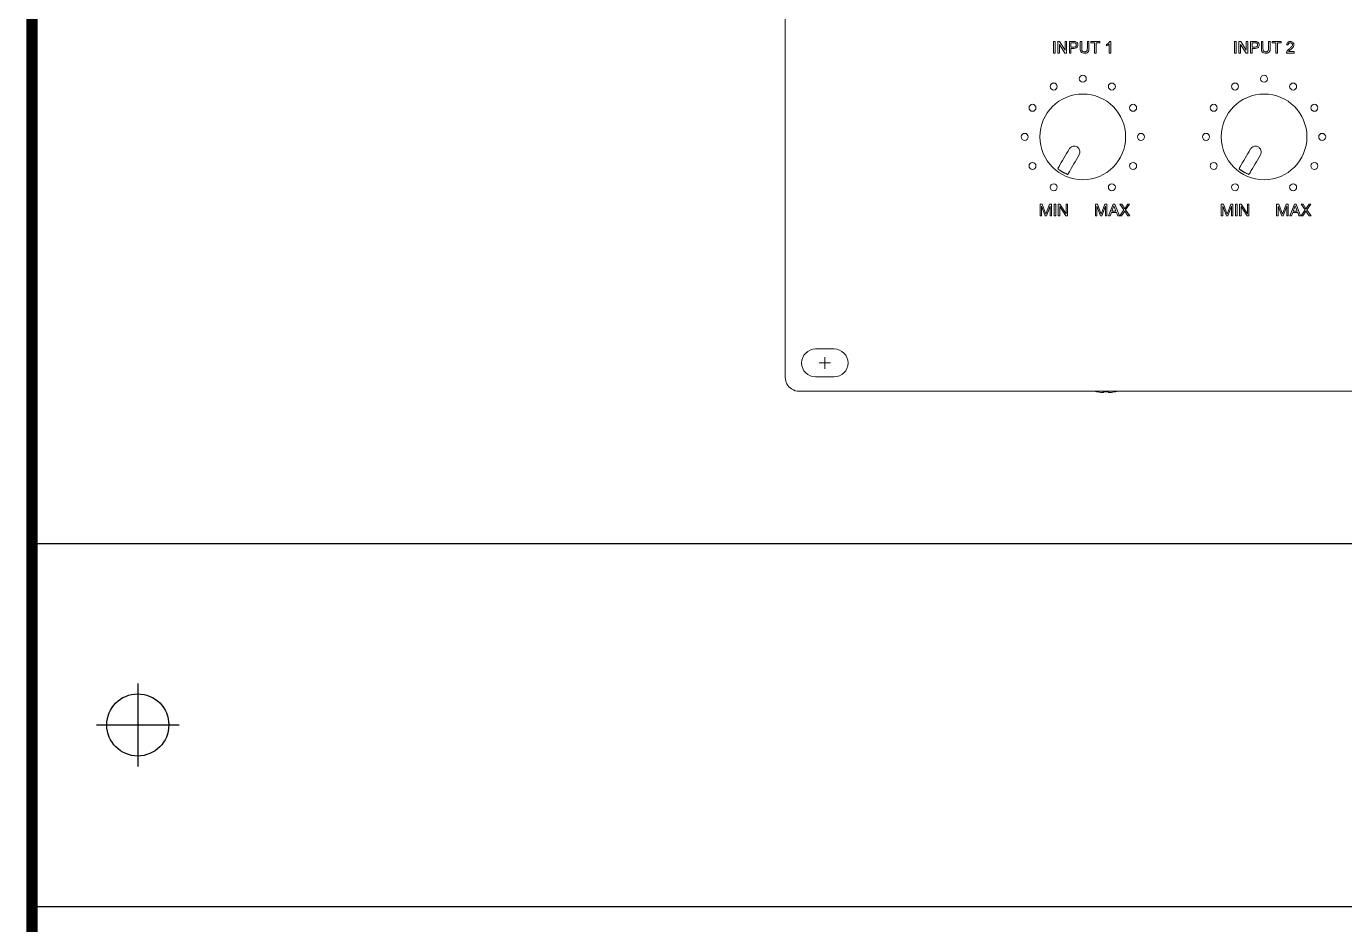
# Model space of a CAD drawing. Header units: millimetres. Extents: x 2974 to 5671, y 1205 to 3288.
# Drawn here: x 4219.75 to 4254.63, y 1657.14 to 1680.88 of the extents above; entities that cross this region are included whole.
import ezdxf

# ---------------------------------------------------------------- set-up
doc = ezdxf.new("R2010")
doc.units = ezdxf.units.MM
doc.linetypes.add('SLD-Solid', pattern=[0])
doc.layers.add('0-RACK', color=7, linetype='Continuous')
doc.layers.add('HOLE', color=7, linetype='Continuous')

# ---------------------------------------------------------------- blocks, each defined once
blk = doc.blocks.new('SW_CENTERMARKSYMBOL_1')
at = {"color": 7, "linetype": 'Continuous', "lineweight": 0}
for q in [(-2.5, 0), (0, 2.5), (0, -2.5), (2.5, 0)]:
    blk.add_line((0, 0), q, dxfattribs=at)
blk = doc.blocks.new('fv200pp')
at = {"color": 7, "linetype": 'SLD-Solid', "lineweight": 15}
for p, q in [((-88.926, 20.166), (-88.926, -12.801)), ((-69.703, 11.266), (-69.585, 11.266)), ((-69.703, 10.433), (-69.703, 11.266)), ((-69.585, 10.433), (-69.703, 10.433)), ((-69.585, 11.266), (-69.585, 10.433)), ((-69.393, 11.266), (-69.269, 11.266)), ((-69.393, 10.433), (-69.393, 11.266)), ((-69.275, 10.433), (-69.393, 10.433)), ((-69.275, 11.055), (-69.275, 10.433)), ((-68.876, 10.433), (-69.275, 11.055)), ((-69.269, 11.266), (-68.869, 10.644)), ((-68.752, 10.433), (-68.876, 10.433)), ((-68.869, 11.266), (-68.752, 11.266)), ((-68.869, 10.644), (-68.869, 11.266)), ((-68.752, 11.266), (-68.752, 10.433)), ((-68.559, 11.266), (-68.253, 11.266)), ((-68.559, 10.433), (-68.559, 11.266)), ((-68.442, 10.433), (-68.559, 10.433)), ((-68.243, 11.17), (-68.442, 11.17)), ((-68.442, 11.17), (-68.442, 10.871)), ((-68.442, 10.871), (-68.241, 10.871)), ((-68.442, 10.775), (-68.442, 10.433)), ((-68.238, 10.775), (-68.442, 10.775)), ((-67.79, 11.266), (-67.673, 11.266)), ((-67.79, 10.787), (-67.79, 11.266)), ((-67.673, 11.266), (-67.673, 10.792)), ((-67.267, 11.266), (-67.149, 11.266)), ((-67.267, 10.792), (-67.267, 11.266)), ((-67.149, 11.266), (-67.149, 10.787)), ((-67.021, 11.266), (-66.369, 11.266)), ((-67.021, 11.17), (-67.021, 11.266)), ((-66.754, 11.17), (-67.021, 11.17)), ((-66.754, 10.433), (-66.754, 11.17)), ((-66.636, 10.433), (-66.754, 10.433)), ((-66.636, 11.17), (-66.636, 10.433)), ((-66.369, 11.17), (-66.636, 11.17)), ((-66.369, 11.266), (-66.369, 11.17)), ((-65.888, 10.959), (-65.888, 11.058)), ((-65.696, 10.433), (-65.696, 11.082)), ((-65.589, 10.433), (-65.696, 10.433)), ((-65.658, 11.266), (-65.589, 11.266)), ((-65.589, 11.266), (-65.589, 10.433)), ((-56.703, 11.266), (-56.585, 11.266)), ((-56.703, 10.433), (-56.703, 11.266)), ((-56.585, 10.433), (-56.703, 10.433)), ((-56.585, 11.266), (-56.585, 10.433)), ((-56.393, 11.266), (-56.269, 11.266)), ((-56.393, 10.433), (-56.393, 11.266)), ((-56.275, 10.433), (-56.393, 10.433)), ((-56.275, 11.055), (-56.275, 10.433)), ((-55.876, 10.433), (-56.275, 11.055)), ((-56.269, 11.266), (-55.869, 10.644)), ((-55.752, 10.433), (-55.876, 10.433)), ((-55.869, 11.266), (-55.752, 11.266)), ((-55.869, 10.644), (-55.869, 11.266)), ((-55.752, 11.266), (-55.752, 10.433)), ((-55.559, 11.266), (-55.253, 11.266)), ((-55.559, 10.433), (-55.559, 11.266)), ((-55.442, 10.433), (-55.559, 10.433)), ((-55.243, 11.17), (-55.442, 11.17)), ((-55.442, 11.17), (-55.442, 10.871)), ((-55.442, 10.871), (-55.241, 10.871)), ((-55.442, 10.775), (-55.442, 10.433)), ((-55.238, 10.775), (-55.442, 10.775)), ((-54.79, 11.266), (-54.673, 11.266)), ((-54.79, 10.787), (-54.79, 11.266)), ((-54.673, 11.266), (-54.673, 10.792)), ((-54.267, 11.266), (-54.149, 11.266)), ((-54.267, 10.792), (-54.267, 11.266)), ((-54.149, 11.266), (-54.149, 10.787)), ((-54.021, 11.266), (-53.369, 11.266)), ((-54.021, 11.17), (-54.021, 11.266)), ((-53.754, 11.17), (-54.021, 11.17)), ((-53.754, 10.433), (-53.754, 11.17)), ((-53.636, 10.433), (-53.754, 10.433)), ((-53.636, 11.17), (-53.636, 10.433)), ((-53.369, 11.17), (-53.636, 11.17)), ((-53.369, 11.266), (-53.369, 11.17)), ((-52.44, 10.433), (-52.985, 10.433)), ((-52.867, 11.02), (-52.974, 11.031)), ((-52.847, 10.54), (-52.44, 10.54)), ((-52.44, 10.54), (-52.44, 10.433)), ((-69.321, 2.267), (-69.348, 2.221)), ((-56.321, 2.267), (-56.348, 2.221)), ((-68.63, 1.807), (-68.604, 1.853)), ((-55.63, 1.807), (-55.604, 1.853)), ((-70.661, -0.401), (-70.508, -0.401)), ((-70.661, -1.234), (-70.661, -0.401)), ((-70.552, -0.541), (-70.552, -1.234)), ((-70.55, -0.541), (-70.552, -0.541)), ((-70.29, -1.234), (-70.55, -0.541)), ((-70.508, -0.401), (-70.245, -1.101)), ((-70.245, -1.101), (-69.98, -0.401)), ((-69.936, -0.541), (-70.196, -1.234)), ((-69.98, -0.401), (-69.827, -0.401)), ((-69.936, -1.234), (-69.936, -0.541)), ((-69.827, -0.401), (-69.827, -1.234)), ((-69.643, -0.401), (-69.535, -0.401)), ((-69.643, -1.234), (-69.643, -0.401)), ((-69.535, -0.401), (-69.535, -1.234)), ((-69.351, -0.401), (-69.232, -0.401)), ((-69.351, -1.234), (-69.351, -0.401)), ((-69.243, -0.565), (-69.243, -1.234)), ((-69.241, -0.565), (-69.243, -0.565)), ((-68.802, -1.234), (-69.241, -0.565)), ((-69.232, -0.401), (-68.791, -1.076)), ((-68.788, -0.401), (-68.68, -0.401)), ((-68.788, -1.076), (-68.788, -0.401)), ((-68.68, -0.401), (-68.68, -1.234)), ((-66.692, -0.401), (-66.54, -0.401)), ((-66.692, -1.234), (-66.692, -0.401)), ((-66.584, -0.541), (-66.584, -1.234)), ((-66.582, -0.541), (-66.584, -0.541)), ((-66.321, -1.234), (-66.582, -0.541)), ((-66.54, -0.401), (-66.276, -1.101)), ((-66.276, -1.101), (-66.011, -0.401)), ((-65.967, -0.541), (-66.227, -1.234)), ((-66.011, -0.401), (-65.859, -0.401)), ((-65.967, -1.234), (-65.967, -0.541)), ((-65.859, -0.401), (-65.859, -1.234)), ((-65.745, -1.234), (-65.419, -0.401)), ((-65.36, -0.501), (-65.502, -0.888)), ((-65.502, -0.888), (-65.219, -0.888)), ((-65.419, -0.401), (-65.296, -0.401)), ((-65.358, -0.501), (-65.36, -0.501)), ((-65.219, -0.888), (-65.358, -0.501)), ((-65.296, -0.401), (-64.97, -1.234)), ((-64.944, -1.234), (-64.653, -0.806)), ((-64.928, -0.401), (-64.795, -0.401)), ((-64.653, -0.806), (-64.928, -0.401)), ((-64.588, -0.89), (-64.819, -1.234)), ((-64.795, -0.401), (-64.587, -0.726)), ((-64.364, -1.234), (-64.588, -0.89)), ((-64.587, -0.726), (-64.369, -0.401)), ((-64.245, -0.401), (-64.521, -0.806)), ((-64.521, -0.806), (-64.228, -1.234)), ((-64.369, -0.401), (-64.245, -0.401)), ((-57.661, -0.401), (-57.508, -0.401)), ((-57.661, -1.234), (-57.661, -0.401)), ((-57.552, -0.541), (-57.552, -1.234)), ((-57.55, -0.541), (-57.552, -0.541)), ((-57.29, -1.234), (-57.55, -0.541)), ((-57.508, -0.401), (-57.245, -1.101)), ((-57.245, -1.101), (-56.98, -0.401)), ((-56.936, -0.541), (-57.196, -1.234)), ((-56.98, -0.401), (-56.827, -0.401)), ((-56.936, -1.234), (-56.936, -0.541)), ((-56.827, -0.401), (-56.827, -1.234)), ((-56.643, -0.401), (-56.535, -0.401)), ((-56.643, -1.234), (-56.643, -0.401)), ((-56.535, -0.401), (-56.535, -1.234)), ((-56.351, -0.401), (-56.232, -0.401)), ((-56.351, -1.234), (-56.351, -0.401)), ((-56.243, -0.565), (-56.243, -1.234)), ((-56.241, -0.565), (-56.243, -0.565)), ((-55.802, -1.234), (-56.241, -0.565)), ((-56.232, -0.401), (-55.791, -1.076)), ((-55.788, -0.401), (-55.68, -0.401)), ((-55.788, -1.076), (-55.788, -0.401)), ((-55.68, -0.401), (-55.68, -1.234)), ((-53.692, -0.401), (-53.54, -0.401)), ((-53.692, -1.234), (-53.692, -0.401)), ((-53.584, -0.541), (-53.584, -1.234)), ((-53.582, -0.541), (-53.584, -0.541)), ((-53.321, -1.234), (-53.582, -0.541)), ((-53.54, -0.401), (-53.276, -1.101)), ((-53.276, -1.101), (-53.011, -0.401)), ((-52.967, -0.541), (-53.227, -1.234)), ((-53.011, -0.401), (-52.859, -0.401)), ((-52.967, -1.234), (-52.967, -0.541)), ((-52.859, -0.401), (-52.859, -1.234)), ((-52.745, -1.234), (-52.419, -0.401)), ((-52.36, -0.501), (-52.502, -0.888)), ((-52.502, -0.888), (-52.219, -0.888)), ((-52.419, -0.401), (-52.296, -0.401)), ((-52.358, -0.501), (-52.36, -0.501)), ((-52.219, -0.888), (-52.358, -0.501)), ((-52.296, -0.401), (-51.97, -1.234)), ((-51.944, -1.234), (-51.653, -0.806)), ((-51.928, -0.401), (-51.795, -0.401)), ((-51.653, -0.806), (-51.928, -0.401)), ((-51.588, -0.89), (-51.819, -1.234)), ((-51.795, -0.401), (-51.587, -0.726)), ((-51.363, -1.234), (-51.588, -0.89)), ((-51.587, -0.726), (-51.369, -0.401)), ((-51.245, -0.401), (-51.521, -0.806)), ((-51.521, -0.806), (-51.228, -1.234)), ((-51.369, -0.401), (-51.245, -0.401)), ((-70.552, -1.234), (-70.661, -1.234)), ((-70.196, -1.234), (-70.29, -1.234)), ((-69.827, -1.234), (-69.936, -1.234)), ((-69.535, -1.234), (-69.643, -1.234)), ((-69.243, -1.234), (-69.351, -1.234)), ((-68.68, -1.234), (-68.802, -1.234)), ((-68.791, -1.076), (-68.788, -1.076)), ((-66.584, -1.234), (-66.692, -1.234)), ((-66.227, -1.234), (-66.321, -1.234)), ((-65.859, -1.234), (-65.967, -1.234)), ((-65.63, -1.234), (-65.745, -1.234)), ((-65.537, -0.985), (-65.63, -1.234)), ((-65.184, -0.985), (-65.537, -0.985)), ((-65.092, -1.234), (-65.184, -0.985)), ((-64.97, -1.234), (-65.092, -1.234)), ((-64.819, -1.234), (-64.944, -1.234)), ((-64.228, -1.234), (-64.364, -1.234)), ((-57.552, -1.234), (-57.661, -1.234)), ((-57.196, -1.234), (-57.29, -1.234)), ((-56.827, -1.234), (-56.936, -1.234)), ((-56.535, -1.234), (-56.643, -1.234)), ((-56.243, -1.234), (-56.351, -1.234)), ((-55.68, -1.234), (-55.802, -1.234)), ((-55.791, -1.076), (-55.788, -1.076)), ((-53.584, -1.234), (-53.692, -1.234)), ((-53.227, -1.234), (-53.321, -1.234)), ((-52.859, -1.234), (-52.967, -1.234)), ((-52.63, -1.234), (-52.745, -1.234)), ((-52.537, -0.985), (-52.63, -1.234)), ((-52.184, -0.985), (-52.537, -0.985)), ((-52.092, -1.234), (-52.184, -0.985)), ((-51.97, -1.234), (-52.092, -1.234)), ((-51.819, -1.234), (-51.944, -1.234)), ((-51.228, -1.234), (-51.363, -1.234)), ((-85.426, -10.767), (-86.759, -10.767)), ((-86.759, -12.767), (-85.426, -12.767)), ((55.241, -13.801), (-87.926, -13.801)), ((-66.098, -13.885), (-66.21, -13.885)), ((-66.098, -13.829), (-66.098, -13.885)), ((-65.754, -13.885), (-65.754, -13.829)), ((-65.641, -13.885), (-65.754, -13.885))]:
    blk.add_line(p, q, dxfattribs=at)
at = {"color": 7, "linetype": 'SLD-Solid', "lineweight": 15, "flags": 128}
for points in [[(-69.321, 2.267), (-69.229, 2.428), (-69.137, 2.588), (-69.044, 2.749), (-68.951, 2.911), (-68.858, 3.072), (-68.765, 3.234), (-68.672, 3.396), (-68.579, 3.559)], [(-67.857, 3.142), (-67.95, 2.98), (-68.044, 2.818), (-68.138, 2.656), (-68.231, 2.495), (-68.325, 2.334), (-68.418, 2.173), (-68.511, 2.013), (-68.604, 1.853)], [(-56.321, 2.267), (-56.229, 2.428), (-56.137, 2.588), (-56.044, 2.749), (-55.951, 2.911), (-55.858, 3.072), (-55.765, 3.234), (-55.672, 3.396), (-55.579, 3.559)], [(-54.857, 3.142), (-54.95, 2.98), (-55.044, 2.818), (-55.138, 2.656), (-55.231, 2.495), (-55.325, 2.334), (-55.418, 2.173), (-55.511, 2.013), (-55.604, 1.853)], [(-66.753, -13.801), (-66.692, -13.815), (-66.609, -13.833)], [(-66.609, -13.833), (-66.609, -13.832), (-66.608, -13.832), (-66.608, -13.83), (-66.607, -13.829)], [(-65.243, -13.833), (-65.16, -13.815), (-65.099, -13.801)]]:
    blk.add_lwpolyline(points, dxfattribs=at)
at = {"color": 7, "linetype": 'SLD-Solid', "lineweight": 15}
for centre, radius in [((-67.593, 8.599), 0.25), ((-54.593, 8.599), 0.25), ((-69.676, 8.041), 0.25), ((-65.509, 8.041), 0.25), ((-56.676, 8.041), 0.25), ((-52.509, 8.041), 0.25), ((-71.201, 6.516), 0.25), ((-67.593, 4.433), 3.072), ((-63.984, 6.516), 0.25), ((-58.201, 6.516), 0.25), ((-54.593, 4.433), 3.072), ((-50.984, 6.516), 0.25), ((-71.759, 4.433), 0.25), ((-63.426, 4.433), 0.25), ((-58.759, 4.433), 0.25), ((-50.426, 4.433), 0.25), ((-71.201, 2.349), 0.25), ((-63.984, 2.349), 0.25), ((-58.201, 2.349), 0.25), ((-50.984, 2.349), 0.25), ((-69.676, 0.824), 0.25), ((-65.509, 0.824), 0.25), ((-56.676, 0.824), 0.25), ((-52.509, 0.824), 0.25)]:
    blk.add_circle(centre, radius, dxfattribs=at)
for centre, radius, start, end in [((-86.759, -11.767), 1, 90, 270), ((-85.426, -11.767), 1, 270, 90), ((-87.926, -12.801), 1, 180, 236.44269), ((-87.926, -12.801), 1, 236.44269, 270), ((-65.926, -10.43), 3.466, 258.67086, 265.29321), ((-65.926, -10.09), 3.742, 267.37073, 272.62927), ((-65.926, -10.43), 3.466, 274.70679, 281.32914), ((-65.531, -13.974), 0.321, 26.08221, 26.86805)]:
    blk.add_arc(centre, radius, start, end, dxfattribs=at)
for points, knots in [([(-68.253, 11.266), (-68.23, 11.266), (-68.189, 11.266), (-68.148, 11.261), (-68.13, 11.258)], [0, 0, 0, 0, 0.560086, 1, 1, 1, 1]), ([(-68.147, 11.163), (-68.165, 11.165), (-68.197, 11.17), (-68.229, 11.17), (-68.243, 11.17)], [0, 0, 0, 0, 0.55957, 1, 1, 1, 1]), ([(-68.241, 10.871), (-68.215, 10.872), (-68.165, 10.874), (-68.096, 10.904), (-68.061, 10.963), (-68.059, 11.003), (-68.057, 11.023)], [0, 0, 0, 0, 0.281401, 0.559757, 0.779359, 1, 1, 1, 1]), ([(-67.94, 11.027), (-67.944, 10.985), (-67.953, 10.902), (-68.059, 10.781), (-68.17, 10.777), (-68.238, 10.775)], [0, 0, 0, 0, 0.2807541, 0.5597149, 1, 1, 1, 1]), ([(-68.057, 11.023), (-68.058, 11.04), (-68.06, 11.073), (-68.081, 11.116), (-68.11, 11.148), (-68.135, 11.158), (-68.147, 11.163)], [0, 0, 0, 0, 0.280262, 0.560067, 0.78015, 1, 1, 1, 1]), ([(-68.13, 11.258), (-68.1, 11.251), (-68.039, 11.236), (-67.977, 11.172), (-67.945, 11.099), (-67.941, 11.051), (-67.94, 11.027)], [0, 0, 0, 0, 0.280018, 0.558909, 0.779395, 1, 1, 1, 1]), ([(-67.468, 10.422), (-67.521, 10.425), (-67.626, 10.431), (-67.751, 10.529), (-67.786, 10.663), (-67.789, 10.745), (-67.79, 10.787)], [0, 0, 0, 0, 0.280731, 0.557904, 0.778403, 1, 1, 1, 1]), ([(-67.673, 10.792), (-67.672, 10.757), (-67.672, 10.687), (-67.641, 10.588), (-67.56, 10.535), (-67.505, 10.531), (-67.477, 10.529)], [0, 0, 0, 0, 0.281786, 0.560116, 0.779383, 1, 1, 1, 1]), ([(-67.477, 10.529), (-67.452, 10.53), (-67.404, 10.532), (-67.332, 10.558), (-67.267, 10.649), (-67.267, 10.733), (-67.267, 10.792)], [0, 0, 0, 0, 0.187563, 0.374241, 0.55972, 1, 1, 1, 1]), ([(-67.149, 10.787), (-67.15, 10.734), (-67.152, 10.63), (-67.222, 10.494), (-67.345, 10.429), (-67.427, 10.424), (-67.468, 10.422)], [0, 0, 0, 0, 0.281628, 0.559155, 0.778984, 1, 1, 1, 1]), ([(-65.888, 11.058), (-65.836, 11.087), (-65.744, 11.14), (-65.684, 11.228), (-65.658, 11.266)], [0, 0, 0, 0, 0.5604321, 1, 1, 1, 1]), ([(-65.696, 11.082), (-65.729, 11.055), (-65.788, 11.006), (-65.858, 10.973), (-65.888, 10.959)], [0, 0, 0, 0, 0.559678, 1, 1, 1, 1]), ([(-55.253, 11.266), (-55.23, 11.266), (-55.189, 11.266), (-55.148, 11.261), (-55.13, 11.258)], [0, 0, 0, 0, 0.560106, 1, 1, 1, 1]), ([(-55.147, 11.163), (-55.165, 11.165), (-55.197, 11.17), (-55.229, 11.17), (-55.243, 11.17)], [0, 0, 0, 0, 0.559581, 1, 1, 1, 1]), ([(-55.241, 10.871), (-55.215, 10.872), (-55.165, 10.874), (-55.096, 10.904), (-55.061, 10.963), (-55.059, 11.003), (-55.057, 11.023)], [0, 0, 0, 0, 0.281401, 0.559757, 0.779359, 1, 1, 1, 1]), ([(-54.94, 11.027), (-54.944, 10.985), (-54.953, 10.902), (-55.059, 10.781), (-55.17, 10.777), (-55.238, 10.775)], [0, 0, 0, 0, 0.280751, 0.559709, 1, 1, 1, 1]), ([(-55.057, 11.023), (-55.058, 11.04), (-55.06, 11.073), (-55.081, 11.116), (-55.11, 11.148), (-55.135, 11.158), (-55.147, 11.163)], [0, 0, 0, 0, 0.280261, 0.560074, 0.780149, 1, 1, 1, 1]), ([(-55.13, 11.258), (-55.1, 11.251), (-55.039, 11.236), (-54.977, 11.172), (-54.945, 11.099), (-54.941, 11.051), (-54.94, 11.027)], [0, 0, 0, 0, 0.280017, 0.558912, 0.779395, 1, 1, 1, 1]), ([(-54.468, 10.422), (-54.521, 10.425), (-54.626, 10.431), (-54.751, 10.529), (-54.786, 10.663), (-54.789, 10.745), (-54.79, 10.787)], [0, 0, 0, 0, 0.280731, 0.557904, 0.778403, 1, 1, 1, 1]), ([(-54.673, 10.792), (-54.672, 10.757), (-54.672, 10.687), (-54.641, 10.588), (-54.56, 10.535), (-54.505, 10.531), (-54.477, 10.529)], [0, 0, 0, 0, 0.2817876, 0.56012, 0.7793881, 1, 1, 1, 1]), ([(-54.477, 10.529), (-54.452, 10.53), (-54.404, 10.532), (-54.332, 10.558), (-54.267, 10.649), (-54.267, 10.733), (-54.267, 10.792)], [0, 0, 0, 0, 0.187562, 0.37424, 0.55972, 1, 1, 1, 1]), ([(-54.149, 10.787), (-54.15, 10.734), (-54.152, 10.63), (-54.222, 10.494), (-54.345, 10.429), (-54.427, 10.424), (-54.468, 10.422)], [0, 0, 0, 0, 0.281628, 0.559158, 0.778983, 1, 1, 1, 1]), ([(-52.985, 10.433), (-52.984, 10.447), (-52.984, 10.472), (-52.977, 10.496), (-52.973, 10.507)], [0, 0, 0, 0, 0.559952, 1, 1, 1, 1]), ([(-52.974, 11.031), (-52.968, 11.068), (-52.955, 11.142), (-52.884, 11.224), (-52.794, 11.261), (-52.736, 11.265), (-52.707, 11.266)], [0, 0, 0, 0, 0.280235, 0.558892, 0.779133, 1, 1, 1, 1]), ([(-52.973, 10.507), (-52.959, 10.539), (-52.936, 10.593), (-52.884, 10.654), (-52.834, 10.702), (-52.799, 10.73), (-52.781, 10.744)], [0, 0, 0, 0, 0.339409, 0.559525, 0.779747, 1, 1, 1, 1]), ([(-52.709, 11.17), (-52.732, 11.168), (-52.778, 11.165), (-52.834, 11.127), (-52.863, 11.075), (-52.866, 11.039), (-52.867, 11.02)], [0, 0, 0, 0, 0.280406, 0.559488, 0.779372, 1, 1, 1, 1]), ([(-52.682, 10.694), (-52.702, 10.678), (-52.734, 10.651), (-52.779, 10.613), (-52.817, 10.58), (-52.837, 10.553), (-52.847, 10.54)], [0, 0, 0, 0, 0.340035, 0.560062, 0.780087, 1, 1, 1, 1]), ([(-52.781, 10.744), (-52.728, 10.79), (-52.654, 10.853), (-52.572, 10.953), (-52.562, 11.008), (-52.557, 11.035)], [0, 0, 0, 0, 0.561312, 0.781388, 1, 1, 1, 1]), ([(-52.557, 11.035), (-52.56, 11.056), (-52.566, 11.099), (-52.609, 11.144), (-52.659, 11.167), (-52.692, 11.169), (-52.709, 11.17)], [0, 0, 0, 0, 0.279077, 0.55861, 0.779038, 1, 1, 1, 1]), ([(-52.707, 11.266), (-52.67, 11.264), (-52.598, 11.259), (-52.511, 11.201), (-52.458, 11.122), (-52.453, 11.065), (-52.45, 11.036)], [0, 0, 0, 0, 0.280482, 0.559646, 0.77975, 1, 1, 1, 1]), ([(-52.45, 11.036), (-52.456, 10.996), (-52.467, 10.917), (-52.557, 10.801), (-52.634, 10.735), (-52.682, 10.694)], [0, 0, 0, 0, 0.278743, 0.558832, 1, 1, 1, 1]), ([(-68.578, 3.559), (-68.561, 3.585), (-68.517, 3.65), (-68.414, 3.726), (-68.279, 3.771), (-68.136, 3.767), (-68.019, 3.723), (-67.92, 3.65), (-67.843, 3.551), (-67.799, 3.417), (-67.798, 3.272), (-67.837, 3.186), (-67.857, 3.142)], [0, 0, 0, 0, 0.072205, 0.179917, 0.287508, 0.394893, 0.502093, 0.568994, 0.676179, 0.783334, 0.890583, 1, 1, 1, 1]), ([(-55.578, 3.559), (-55.561, 3.585), (-55.517, 3.65), (-55.414, 3.726), (-55.279, 3.771), (-55.136, 3.767), (-55.019, 3.723), (-54.92, 3.65), (-54.843, 3.551), (-54.799, 3.417), (-54.798, 3.272), (-54.837, 3.186), (-54.857, 3.142)], [0, 0, 0, 0, 0.072207, 0.179918, 0.287508, 0.394893, 0.502093, 0.568995, 0.676179, 0.783334, 0.890582, 1, 1, 1, 1]), ([(-69.371, 2.134), (-69.372, 2.138), (-69.374, 2.145), (-69.369, 2.177), (-69.355, 2.206), (-69.348, 2.221)], [0, 0, 0, 0, 0.311503, 0.6273457, 1, 1, 1, 1]), ([(-69.331, 2.103), (-69.333, 2.105), (-69.339, 2.109), (-69.347, 2.115), (-69.357, 2.122), (-69.368, 2.131), (-69.372, 2.134), (-69.371, 2.133), (-69.371, 2.133)], [0, 0, 0, 0, 0.07686, 0.153366, 0.276203, 0.489922, 0.937684, 1, 1, 1, 1]), ([(-68.696, 1.743), (-68.795, 1.787), (-68.967, 1.865), (-69.191, 2), (-69.313, 2.09), (-69.37, 2.132)], [0, 0, 0, 0, 0.416051, 0.726179, 1, 1, 1, 1]), ([(-69.348, 2.221), (-69.343, 2.23), (-69.33, 2.252), (-69.3, 2.304), (-69.273, 2.352), (-69.259, 2.376)], [0, 0, 0, 0, 0.2465575, 0.6185068, 1, 1, 1, 1]), ([(-69.331, 2.103), (-69.262, 2.054), (-69.124, 1.956), (-68.925, 1.845), (-68.795, 1.786), (-68.742, 1.762)], [0, 0, 0, 0, 0.3728495, 0.7434157, 1, 1, 1, 1]), ([(-68.541, 1.961), (-68.555, 1.937), (-68.582, 1.89), (-68.613, 1.837), (-68.625, 1.816), (-68.63, 1.807)], [0, 0, 0, 0, 0.381494, 0.75344, 1, 1, 1, 1]), ([(-56.371, 2.134), (-56.372, 2.138), (-56.374, 2.145), (-56.369, 2.177), (-56.355, 2.206), (-56.348, 2.221)], [0, 0, 0, 0, 0.311503, 0.6273457, 1, 1, 1, 1]), ([(-56.331, 2.103), (-56.333, 2.105), (-56.339, 2.109), (-56.347, 2.115), (-56.357, 2.122), (-56.368, 2.131), (-56.372, 2.134), (-56.371, 2.133), (-56.371, 2.133)], [0, 0, 0, 0, 0.07686, 0.153367, 0.276195, 0.489915, 0.937683, 1, 1, 1, 1]), ([(-55.696, 1.743), (-55.795, 1.787), (-55.967, 1.865), (-56.191, 2), (-56.313, 2.09), (-56.37, 2.132)], [0, 0, 0, 0, 0.416052, 0.726175, 1, 1, 1, 1]), ([(-56.348, 2.221), (-56.343, 2.23), (-56.33, 2.252), (-56.3, 2.304), (-56.273, 2.352), (-56.259, 2.376)], [0, 0, 0, 0, 0.246558, 0.618512, 1, 1, 1, 1]), ([(-56.331, 2.103), (-56.262, 2.054), (-56.124, 1.956), (-55.925, 1.845), (-55.795, 1.786), (-55.742, 1.762)], [0, 0, 0, 0, 0.3728495, 0.7434157, 1, 1, 1, 1]), ([(-55.541, 1.961), (-55.555, 1.937), (-55.582, 1.89), (-55.613, 1.837), (-55.625, 1.816), (-55.63, 1.807)], [0, 0, 0, 0, 0.381493, 0.753444, 1, 1, 1, 1]), ([(-68.696, 1.743), (-68.695, 1.743), (-68.694, 1.742), (-68.706, 1.747), (-68.714, 1.751), (-68.724, 1.755), (-68.733, 1.759), (-68.739, 1.761), (-68.742, 1.762)], [0, 0, 0, 0, 0.5267, 0.662843, 0.799677, 0.876868, 0.95469, 1, 1, 1, 1]), ([(-68.697, 1.742), (-68.697, 1.742), (-68.694, 1.742), (-68.691, 1.744), (-68.689, 1.745)], [0, 0, 0, 0, 0.166441, 1, 1, 1, 1]), ([(-68.63, 1.807), (-68.638, 1.795), (-68.655, 1.77), (-68.681, 1.747), (-68.69, 1.744), (-68.694, 1.743)], [0, 0, 0, 0, 0.317376, 0.638159, 1, 1, 1, 1]), ([(-55.696, 1.743), (-55.695, 1.743), (-55.694, 1.742), (-55.706, 1.747), (-55.714, 1.751), (-55.724, 1.755), (-55.733, 1.759), (-55.739, 1.761), (-55.742, 1.762)], [0, 0, 0, 0, 0.526699, 0.66284, 0.799674, 0.876855, 0.954676, 1, 1, 1, 1]), ([(-55.697, 1.742), (-55.697, 1.742), (-55.694, 1.742), (-55.691, 1.744), (-55.689, 1.745)], [0, 0, 0, 0, 0.16668, 1, 1, 1, 1]), ([(-55.63, 1.807), (-55.638, 1.795), (-55.655, 1.77), (-55.681, 1.747), (-55.69, 1.744), (-55.694, 1.743)], [0, 0, 0, 0, 0.317375, 0.638164, 1, 1, 1, 1])]:
    blk.add_open_spline(points, degree=3, knots=knots, dxfattribs=at)
at = {"color": 7, "linetype": 'SLD-Solid', "lineweight": 0, "xscale": 0.166666665, "yscale": 0.166666665, "zscale": 0.166666665}
blk.add_blockref('SW_CENTERMARKSYMBOL_1', (-86.093, -11.767), dxfattribs=at)

msp = doc.modelspace()

# ---------------------------------------------------------------- linework, layer by layer
at = {"layer": '0-RACK', "color": 0, "linetype": 'Continuous'}
for p, q in [((4219.90353, 1667.21049, -0.02095), (4309.68042, 1667.21049, -0.02095)), ((4219.90353, 1657.6181, -0.02095), (4309.68042, 1657.6181, -0.02095)), ((4219.90353, 1657.6181, -0.02095), (4309.68042, 1657.6181, -0.02095))]:
    msp.add_line(p, q, dxfattribs=at)
at = {"layer": '0-RACK', "color": 0}
for p, q in [((4222.70074, 1663.51206, -0.02095), (4222.70074, 1661.32314, -0.02095)), ((4221.60628, 1662.4176, -0.02095), (4223.7952, 1662.4176, -0.02095))]:
    msp.add_line(p, q, dxfattribs=at)
at = {"layer": '0-RACK', "color": 0, "linetype": 'Continuous', "const_width": 0.29926, "elevation": -0.02095}
msp.add_lwpolyline([(4219.90353, 1302.69976), (4219.90353, 1734.3539), (4309.68042, 1734.3539), (4309.68042, 1302.69976)], close=True, dxfattribs=at)
at = {"layer": '0-RACK', "color": 0}
msp.add_circle((4222.70074, 1662.4176, -0.02095), 0.82076, dxfattribs=at)

# ---------------------------------------------------------------- block references
at = {"layer": 'HOLE', "color": 0, "linetype": 'Continuous', "extrusion": (-4.40822e-16, 0.000346206, 1), "xscale": 0.3688626836118638, "yscale": 0.3688626836118638, "zscale": 0.3688626836118638}
msp.add_blockref('fv200pp', (4272.63168, 1676.32761, 0.61083), dxfattribs=at)

doc.saveas('drawing.dxf')
